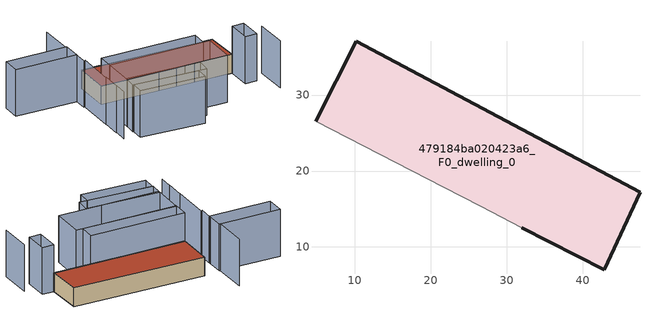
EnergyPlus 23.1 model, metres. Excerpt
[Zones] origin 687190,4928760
479184ba020423a6_F0_dwelling_0
 floor ground (EU_floor_Construction): 42.82,7.01 47.53,17.22 10.19,37.07 4.81,26.52 21.67,17.86 26.54,15.36 31.99,12.56 z0
 wall outside (EU_wall_Construction): 4.81,26.52 10.19,37.07 47.53,17.22 42.82,7.01 31.99,12.56 z0:6
 wall adiabatic (EU_wall_Construction): 31.99,12.56 26.54,15.36 21.67,17.86 4.81,26.52 z0:6
 roof outside (EU_roof_Construction): 47.53,17.22 42.82,7.01 31.99,12.56 26.54,15.36 21.67,17.86 4.81,26.52 10.19,37.07 z6
shading: 42.92,-9.56 47.57,-0.01 / -7.12,12.88 -9.16,9.03 / -4.39,18.39 -7.27,12.96 / 1.04,29.55 -4.62,18.51 / 2.95,34.03 0.73,29.71 / 9.8,48.83 4.89,38.9 / -3.93,9.25 14.14,-1.02 / 14.14,-1.02 12.09,-4.63 / 12.09,-4.63 -5.98,5.64 / -5.98,5.64 -3.93,9.25 / 16.42,-2.31 -4.11,9.36 / -4.11,9.36 -1.9,13.25 / -1.9,13.25 18.64,1.58 / 18.64,1.58 16.42,-2.31 / 2.56,22.08 31.62,7.17 / 31.62,7.17 26.74,-2.34 / 26.74,-2.34 -2.32,12.57 / -2.32,12.57 2.56,22.08 / 4.81,26.52 32.06,12.53 / 32.06,12.53 29.76,8.05 / 29.76,8.05 2.51,22.04 / 2.51,22.04 4.81,26.52 / -12.43,47.8 5.23,38.73 / 5.23,38.73 2.56,33.54 / 2.56,33.54 -15.09,42.61 / -15.09,42.61 -12.43,47.8 / 46.2,5.33 42.79,-1.5 / 42.79,-1.5 39.42,0.18 / 39.42,0.18 42.82,7.01 / 42.82,7.01 46.2,5.33 z0:15
[Building]
EU S2 Campaign: North Axis=0; Terrain=City; Solar Distribution=FullExterior
[Site:Location]
Bologna: Latitude=44.5; Longitude=11.25; Time Zone=1; Elevation=37
[SizingPeriod:WeatherFileDays]
AnnualSizingPeriod: Begin Month=1; Begin Day of Month=1; End Month=12; End Day of Month=31; Day of Week for Start Day=Monday; Use Weather File Daylight Saving Period=No; Use Weather File Rain and Snow Indicators=No
[MATERIAL]
EU_InternalMass_Material: Roughness=MediumRough; Thickness=0.1; Conductivity=1; Density=1800; Specific Heat=900; Thermal Absorptance=0.9; Solar Absorptance=0.7; Visible Absorptance=0.7
[MATERIAL:NOMASS] Roughness=MediumRough; Thermal Absorptance=0.9; Solar Absorptance=0.7; Visible Absorptance=0.7
Name | Thermal Resistance
EU_wall_NoMass | 0.734017
EU_roof_NoMass | 0.658631
EU_floor_NoMass | 0.747526
[CONSTRUCTION]
EU_wall_Construction: EU_wall_NoMass
EU_roof_Construction: EU_roof_NoMass
EU_floor_Construction: EU_floor_NoMass
EU_InternalMass_Construction: EU_InternalMass_Material
[ZONE]
479184ba020423a6_F0_dwelling_0: Type=1; Multiplier=1; Ceiling Height=autocalculate; Volume=2943.02; Floor Area=autocalculate; Part of Total Floor Area=Yes
[INTERNALMASS]
479184ba020423a6_F0_dwelling_0_EU_InternalMass: Construction=EU_InternalMass_Construction; Zone or ZoneList=479184ba020423a6_F0_dwelling_0; Surface Area=490.503
[OTHEREQUIPMENT]
EU_Step8_InternalGain_479184ba020423a6_F0_dwelling_0_f000: Fuel Type=Electricity; Zone or ZoneList or Space or SpaceList=479184ba020423a6_F0_dwelling_0; Schedule=EU_Step8_GainSchedule_479184ba020423a6_F0_dwelling_0_f000; Design Level Calculation Method=Watts/Area; Power per Zone Floor Area=1; Fraction Latent=0; Fraction Radiant=0; Fraction Lost=0; Carbon Dioxide Generation Rate=0; EndUse Subcategory=EU_Step8_InternalGains
[ZONEVENTILATION:DESIGNFLOWRATE]
EU_ConstantAir_479184ba020423a6_F0_dwelling_0: Zone or ZoneList or Space or SpaceList=479184ba020423a6_F0_dwelling_0; Schedule=EU_AlwaysOn; Design Flow Rate Calculation Method=AirChanges/Hour; Air Changes per Hour=0.656562; Ventilation Type=Natural; Fan Pressure Rise=0; Fan Total Efficiency=1; Constant Term Coefficient=1; Temperature Term Coefficient=0; Velocity Term Coefficient=0; Velocity Squared Term Coefficient=0; Minimum Indoor Temperature=-100; Maximum Indoor Temperature=100; Delta Temperature=-100; Minimum Outdoor Temperature=-100; Maximum Outdoor Temperature=100; Maximum Wind Speed=40
[HVACTEMPLATE:THERMOSTAT]
EU_HeatOnly_479184ba020423a6_F0_dwelling_0: Constant Heating Setpoint=20; Constant Cooling Setpoint=50
[HVACTEMPLATE:ZONE:IDEALLOADSAIRSYSTEM]
479184ba020423a6_F0_dwelling_0: Template Thermostat=EU_HeatOnly_479184ba020423a6_F0_dwelling_0; System Availability Schedule=EU_AlwaysOn; Maximum Heating Supply Air Temperature=50; Minimum Cooling Supply Air Temperature=13; Maximum Heating Supply Air Humidity Ratio=0.0156; Minimum Cooling Supply Air Humidity Ratio=0.0077; Heating Limit=NoLimit; Cooling Limit=NoLimit; Heating Availability Schedule=EU_AlwaysOn; Cooling Availability Schedule=EU_CoolingOff; Dehumidification Control Type=ConstantSensibleHeatRatio; Cooling Sensible Heat Ratio=0.7; Dehumidification Setpoint=60; Humidification Control Type=None; Humidification Setpoint=30; Outdoor Air Method=None; Outdoor Air Flow Rate per Person=0.00944; Outdoor Air Flow Rate per Zone Floor Area=0; Outdoor Air Flow Rate per Zone=0; Demand Controlled Ventilation Type=None; Outdoor Air Economizer Type=NoEconomizer; Heat Recovery Type=None; Sensible Heat Recovery Effectiveness=0.7; Latent Heat Recovery Effectiveness=0.65
[SIZING:ZONE]
479184ba020423a6_F0_dwelling_0: Zone Cooling Design Supply Air Temperature Input Method=SupplyAirTemperature; Zone Cooling Design Supply Air Temperature=13; Zone Heating Design Supply Air Temperature Input Method=SupplyAirTemperature; Zone Heating Design Supply Air Temperature=50; Zone Cooling Design Supply Air Humidity Ratio=0.008; Zone Heating Design Supply Air Humidity Ratio=0.008; Cooling Design Air Flow Method=DesignDay; Cooling Design Air Flow Rate=0; Cooling Minimum Air Flow per Zone Floor Area=0.000762; Cooling Minimum Air Flow=0; Cooling Minimum Air Flow Fraction=0.2; Heating Design Air Flow Method=DesignDay; Heating Design Air Flow Rate=0; Heating Maximum Air Flow per Zone Floor Area=0.002032; Heating Maximum Air Flow=0.141576; Heating Maximum Air Flow Fraction=0.3; Account for Dedicated Outdoor Air System=No; Dedicated Outdoor Air System Control Strategy=NeutralSupplyAir; Dedicated Outdoor Air Low Setpoint Temperature for Design=autosize; Dedicated Outdoor Air High Setpoint Temperature for Design=autosize; Zone Load Sizing Method=Sensible Load Only No Latent Load; Zone Latent Cooling Design Supply Air Humidity Ratio Input Method=HumidityRatioDifference; Zone Cooling Design Supply Air Humidity Ratio Difference=0.005; Zone Latent Heating Design Supply Air Humidity Ratio Input Method=HumidityRatioDifference; Zone Humidification Design Supply Air Humidity Ratio Difference=0.005
[SCHEDULE:CONSTANT]
Name | Hourly Value
EU_AlwaysOn | 1
EU_CoolingOff | 0
[SCHEDULE:FILE]
EU_Step8_GainSchedule_479184ba020423a6_F0_dwelling_0_f000: File=../../schedules/479184ba020423a6/479184ba020423a6_F0_dwelling_0_f000_gain.csv; Column Number=1; Rows to Skip at Top=0; Number of Hours of Data=8760; Column Separator=Comma; Interpolate to Timestep=No; Minutes per Item=60; Adjust Schedule for Daylight Savings=Yes
